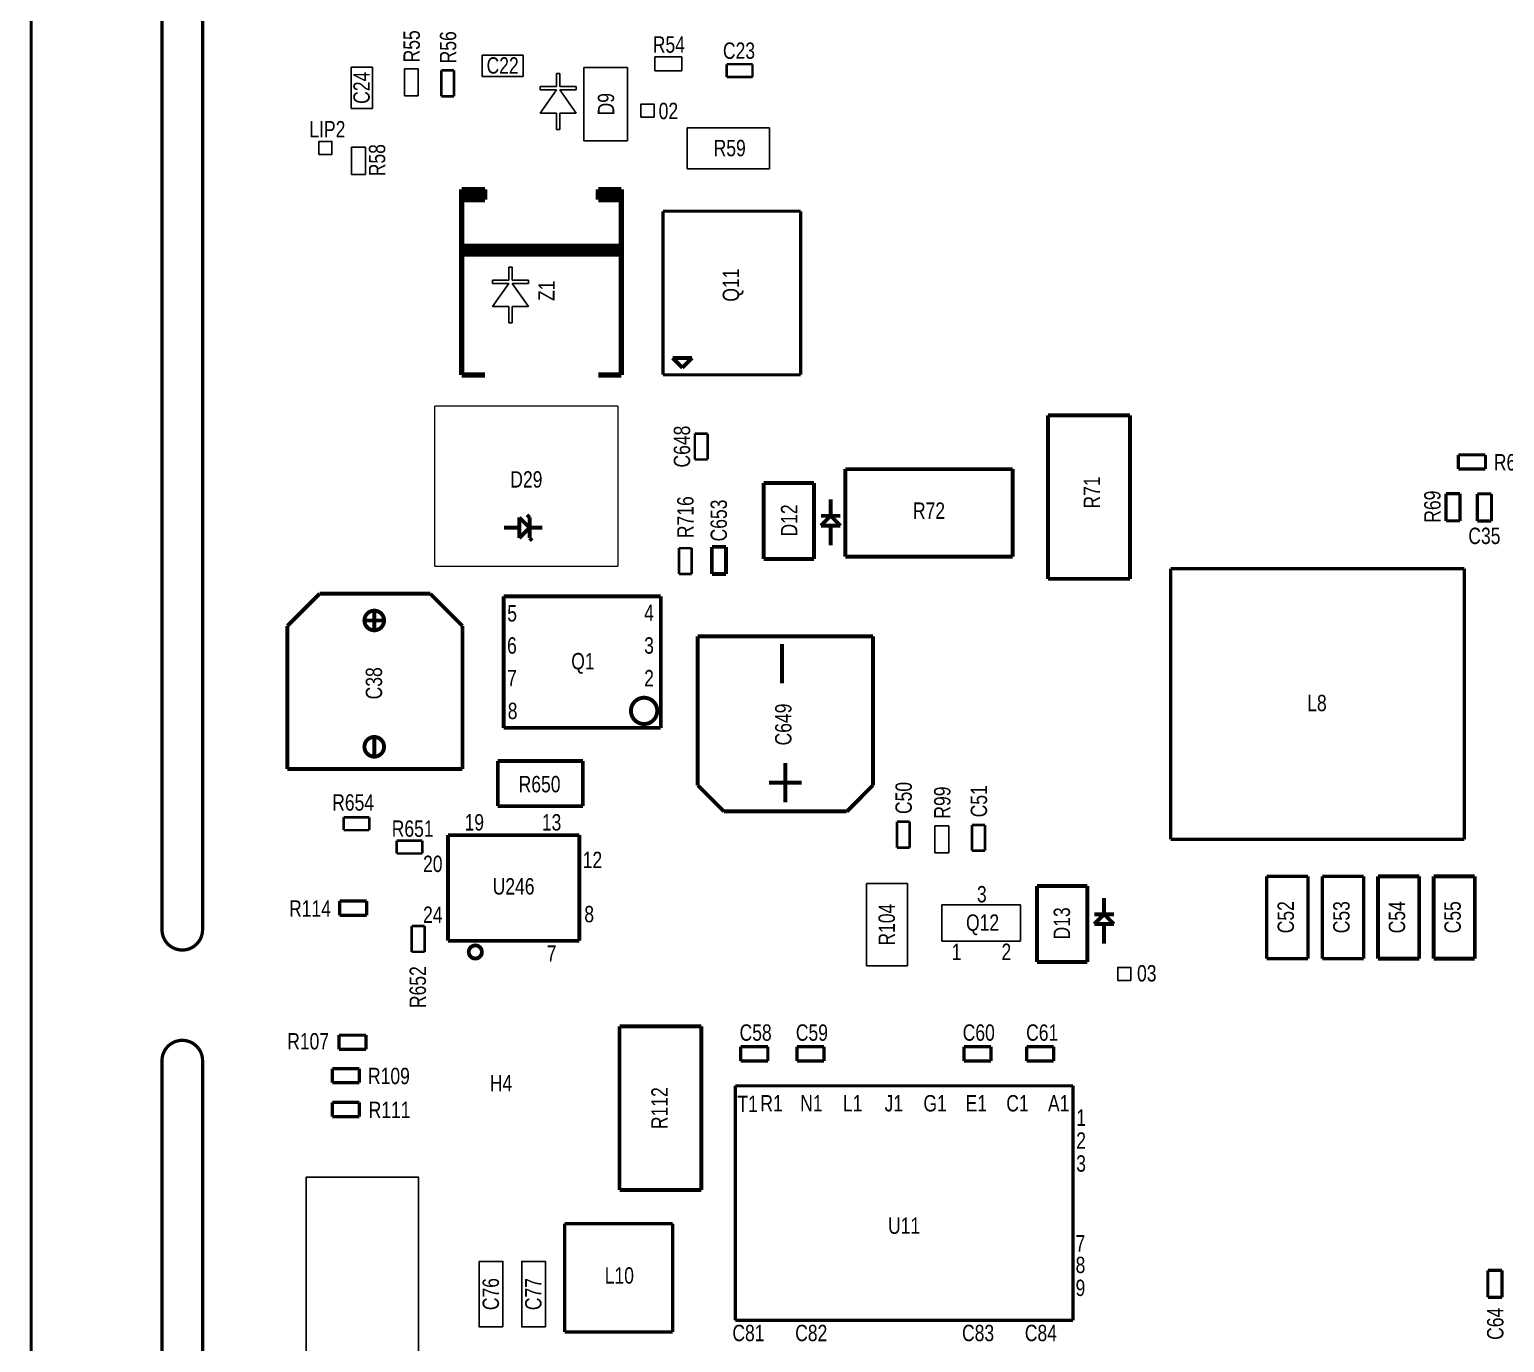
# Model space of a CAD drawing. Extents: x -186 to 234, y -83 to 214.
# Drawn here: x -61.2 to -4, y 63.1 to 114.1 of the extents above; entities that cross this region are included whole.
import ezdxf
from ezdxf.enums import TextEntityAlignment as Align

# ---------------------------------------------------------------- set-up
doc = ezdxf.new("R2010")
doc.units = 0
for name, color, linetype in [('BG_OUTLINE', 253, 'CONTINUOUS'), ('PG_ASSEMBLY_TOP', 111, 'CONTINUOUS'), ('RD_ASSEMBLY_TOP', 142, 'CONTINUOUS')]:
    doc.layers.add(name, color=color, linetype=linetype)

msp = doc.modelspace()

# ---------------------------------------------------------------- linework, layer by layer
at = {"layer": 'BG_OUTLINE', "const_width": 0.127}
for points in [[(-61.149205, 157.020311), (-61.149205, -9.271)], [(-56.069205, 115.657401), (-56.069205, 81.704688)], [(-54.494405, 115.657401), (-54.494405, 113.117401)], [(-54.494405, 113.117401), (-54.494405, 81.704688)], [(-56.069205, 79.164688), (-56.069205, 81.704688)], [(-54.494405, 79.164688), (-54.494405, 81.704688)], [(-56.069205, 74.084688), (-56.069205, 40.132)], [(-54.494405, 74.084688), (-54.494405, 71.544688)], [(-54.494405, 71.544688), (-54.494405, 40.132)]]:
    msp.add_lwpolyline(points, dxfattribs=at)
for points in [[(-54.494405, 79.164688, -1), (-56.069205, 79.164688)], [(-56.069205, 74.084688, -1), (-54.494405, 74.084688)]]:
    msp.add_lwpolyline(points, format="xyb", dxfattribs=at)
at = {"layer": 'PG_ASSEMBLY_TOP'}
for points in [[(-42.045915, 113.105895), (-43.646115, 113.105895)], [(-43.646115, 113.105895), (-43.646115, 112.281005)], [(-42.045915, 112.281005), (-42.045915, 113.105895)], [(-35.893197, 113.037899), (-36.943309, 113.037899)], [(-36.943309, 113.037899), (-36.943309, 112.497895)], [(-35.893197, 112.497895), (-35.893197, 113.037899)], [(-47.896805, 112.638789), (-48.721696, 112.638789)], [(-48.721696, 112.638789), (-48.721696, 111.038589)], [(-47.896805, 111.038589), (-47.896805, 112.638789)], [(-46.119999, 112.575111), (-46.660003, 112.575111)], [(-46.660003, 112.575111), (-46.660003, 111.524999)], [(-46.119999, 111.524999), (-46.119999, 112.575111)], [(-43.646115, 112.281005), (-42.045915, 112.281005)], [(-40.755316, 112.39119), (-40.628316, 112.39119)], [(-40.755316, 111.88319), (-40.755316, 112.39119)], [(-40.628316, 112.39119), (-40.628316, 111.88319)], [(-39.69512, 112.626089), (-37.995327, 112.626089)], [(-39.69512, 109.776285), (-39.69512, 112.626089)], [(-37.995327, 112.626089), (-37.995327, 109.776285)], [(-36.943309, 112.497895), (-35.893197, 112.497895)], [(-41.390316, 111.75619), (-41.390316, 111.88319)], [(-41.390316, 111.88319), (-40.755316, 111.88319)], [(-41.390316, 110.856293), (-40.755316, 111.75619)], [(-40.755316, 111.75619), (-41.390316, 111.75619)], [(-40.628316, 111.88319), (-39.993316, 111.88319)], [(-39.993316, 111.75619), (-40.628316, 111.75619)], [(-40.628316, 111.75619), (-39.993316, 110.856293)], [(-39.993316, 111.88319), (-39.993316, 111.75619)], [(-46.660003, 111.524999), (-46.119999, 111.524999)], [(-48.721696, 111.038589), (-47.896805, 111.038589)], [(-40.755316, 110.856293), (-41.390316, 110.856293)], [(-40.755316, 110.221293), (-40.755316, 110.856293)], [(-39.993316, 110.856293), (-40.628316, 110.856293)], [(-40.628316, 110.856293), (-40.628316, 110.221293)], [(-40.628316, 110.221293), (-40.755316, 110.221293)], [(-32.481012, 110.287308), (-35.680904, 110.287308)], [(-35.680904, 110.287308), (-35.680904, 108.687108)], [(-32.481012, 108.687108), (-32.481012, 110.287308)], [(-48.714101, 109.529093), (-48.714101, 108.479107)], [(-48.174097, 109.529093), (-48.714101, 109.529093)], [(-48.174097, 108.479107), (-48.174097, 109.529093)], [(-37.995327, 109.776285), (-39.69512, 109.776285)], [(-48.714101, 108.479107), (-48.174097, 108.479107)], [(-35.680904, 108.687108), (-32.481012, 108.687108)], [(-42.478706, 104.882188), (-42.605706, 104.882188)], [(-42.605706, 104.882188), (-42.605706, 104.374188)], [(-42.478706, 104.374188), (-42.478706, 104.882188)], [(-42.605706, 104.374188), (-43.240706, 104.374188)], [(-43.240706, 104.374188), (-43.240706, 104.247188)], [(-43.240706, 104.247188), (-42.605706, 104.247188)], [(-42.605706, 104.247188), (-43.240706, 103.34719)], [(-41.843706, 104.374188), (-42.478706, 104.374188)], [(-41.843706, 103.34719), (-42.478706, 104.247188)], [(-42.478706, 104.247188), (-41.843706, 104.247188)], [(-41.843706, 104.247188), (-41.843706, 104.374188)], [(-43.240706, 103.34719), (-42.605706, 103.34719)], [(-42.605706, 103.34719), (-42.605706, 102.71219)], [(-42.478706, 102.71219), (-42.478706, 103.34719)], [(-42.478706, 103.34719), (-41.843706, 103.34719)], [(-42.605706, 102.71219), (-42.478706, 102.71219)], [(-25.522403, 83.201993), (-26.062407, 83.201993)], [(-26.062407, 83.201993), (-26.062407, 82.152007)], [(-25.522403, 82.152007), (-25.522403, 83.201993)], [(-26.062407, 82.152007), (-25.522403, 82.152007)], [(-27.122399, 80.9625), (-28.722599, 80.9625)], [(-28.722599, 80.9625), (-28.722599, 77.762608)], [(-27.122399, 77.762608), (-27.122399, 80.9625)], [(-22.744405, 80.137), (-25.792405, 80.137)], [(-25.792405, 80.137), (-25.792405, 78.7146)], [(-22.744405, 78.7146), (-22.744405, 80.137)], [(-25.792405, 78.7146), (-22.744405, 78.7146)], [(-28.722599, 77.762608), (-27.122399, 77.762608)]]:
    msp.add_lwpolyline(points, dxfattribs=at)
for points, const_width in [([(-33.145374, 112.755045), (-34.145068, 112.755045)], 0.1016), ([(-34.145068, 112.755045), (-34.145068, 112.255148)], 0.1016), ([(-33.145374, 112.255148), (-33.145374, 112.755045)], 0.1016), ([(-45.227494, 112.512297), (-45.227494, 111.512604)], 0.102108), ([(-44.727597, 112.512297), (-45.227494, 112.512297)], 0.102108), ([(-44.727597, 111.512604), (-44.727597, 112.512297)], 0.102108), ([(-34.145068, 112.255148), (-33.145374, 112.255148)], 0.1016), ([(-45.227494, 111.512604), (-44.727597, 111.512604)], 0.102108), ([(-44.434404, 100.692407), (-44.434404, 107.892393)], 0.202997), ([(-44.434404, 107.892393), (-43.534406, 107.892393)], 0.202997), ([(-44.434404, 107.792393), (-43.534406, 107.792393)], 0.202997), ([(-44.434404, 107.692393), (-43.534406, 107.692393)], 0.202997), ([(-44.434404, 107.592393), (-43.534406, 107.592393)], 0.202997), ([(-43.534406, 107.492394), (-43.534406, 107.892393)], 0.202997), ([(-39.134415, 107.492394), (-39.134415, 107.892393)], 0.202997), ([(-39.134415, 107.892393), (-38.234417, 107.892393)], 0.202997), ([(-39.134415, 107.792393), (-38.234417, 107.792393)], 0.202997), ([(-39.134415, 107.692393), (-38.234417, 107.692393)], 0.202997), ([(-38.234417, 107.892393), (-38.234417, 100.692407)], 0.202997), ([(-44.434404, 107.492394), (-43.534406, 107.492394)], 0.202997), ([(-39.134415, 107.492394), (-38.234417, 107.492394)], 0.202997), ([(-36.621314, 100.699926), (-36.621314, 107.049926)], 0.127), ([(-36.621314, 107.049926), (-31.271515, 107.049926)], 0.127), ([(-31.271515, 107.049926), (-31.271515, 100.699926)], 0.127), ([(-44.434404, 105.692397), (-38.234417, 105.692397)], 0.2032), ([(-38.234417, 105.492398), (-44.434404, 105.492398)], 0.2032), ([(-38.234417, 105.392398), (-44.434404, 105.392398)], 0.2032), ([(-35.616007, 101.357074), (-36.251007, 101.357074)], 0.1524), ([(-36.251007, 101.357074), (-35.870007, 100.976074)], 0.1524), ([(-35.870007, 100.976074), (-35.489007, 101.357074)], 0.1524), ([(-35.489007, 101.357074), (-35.616007, 101.357074)], 0.1524), ([(-43.534406, 100.692407), (-44.434404, 100.692407)], 0.202997), ([(-38.234417, 100.692407), (-39.134415, 100.692407)], 0.202997), ([(-31.271515, 100.699926), (-36.621314, 100.699926)], 0.127), ([(-45.478852, 99.484917), (-38.368834, 99.484917)], 0.050013), ([(-45.478852, 93.264914), (-45.478852, 99.484917)], 0.050013), ([(-38.368834, 99.484917), (-38.368834, 93.264914)], 0.050013), ([(-21.673998, 99.130917), (-21.673998, 92.780917)], 0.150089), ([(-18.494019, 99.130917), (-21.673998, 99.130917)], 0.150089), ([(-18.494019, 92.780917), (-18.494019, 99.130917)], 0.150089), ([(-34.885122, 98.414002), (-35.384943, 98.414002)], 0.1016), ([(-35.384943, 98.414002), (-35.384943, 97.414207)], 0.1016), ([(-34.885122, 97.414207), (-34.885122, 98.414002)], 0.1016), ([(-35.384943, 97.414207), (-34.885122, 97.414207)], 0.1016), ([(-4.690593, 97.594395), (-5.740603, 97.594395)], 0.127), ([(-5.740603, 97.594395), (-5.740603, 97.044307)], 0.127), ([(-4.690593, 97.044307), (-4.690593, 97.594395)], 0.127), ([(-29.543299, 97.039303), (-29.543299, 93.63931)], 0.1524), ([(-23.04349, 97.039303), (-29.543299, 97.039303)], 0.1524), ([(-23.04349, 93.63931), (-23.04349, 97.039303)], 0.1524), ([(-5.740603, 97.044307), (-4.690593, 97.044307)], 0.127), ([(-30.760899, 96.497902), (-32.711085, 96.497902)], 0.1524), ([(-32.711085, 96.497902), (-32.711085, 93.547921)], 0.1524), ([(-30.760899, 93.547921), (-30.760899, 96.497902)], 0.1524), ([(-30.110405, 95.861124), (-30.110405, 95.226124)], 0.1524), ([(-5.677103, 96.082409), (-6.227293, 96.082409)], 0.127), ([(-6.227293, 96.082409), (-6.227293, 95.032297)], 0.127), ([(-5.677103, 95.032297), (-5.677103, 96.082409)], 0.127), ([(-4.457903, 96.079793), (-5.008093, 96.079793)], 0.127), ([(-5.008093, 96.079793), (-5.008093, 95.029807)], 0.127), ([(-4.457903, 95.029807), (-4.457903, 96.079793)], 0.127), ([(-41.798443, 94.764123), (-42.198442, 95.164123)], 0.151994), ([(-42.198442, 95.164123), (-42.198442, 94.364124)], 0.151994), ([(-41.798443, 95.164123), (-41.898443, 95.264122)], 0.151994), ([(-41.798443, 94.764123), (-41.798443, 95.164123)], 0.151994), ([(-30.110405, 95.226124), (-30.491405, 95.226124)], 0.1524), ([(-30.491405, 94.845124), (-30.110405, 95.226124)], 0.1524), ([(-30.110405, 95.226124), (-29.729405, 94.845124)], 0.1524), ([(-30.110405, 95.226124), (-29.729405, 95.226124)], 0.1524), ([(-6.227293, 95.032297), (-5.677103, 95.032297)], 0.127), ([(-5.008093, 95.029807), (-4.457903, 95.029807)], 0.127), ([(-42.198442, 94.764123), (-42.798441, 94.764123)], 0.151994), ([(-42.198442, 94.364124), (-41.798443, 94.764123)], 0.151994), ([(-41.298444, 94.764123), (-41.798443, 94.764123)], 0.151994), ([(-41.798443, 94.764123), (-41.798443, 94.364124)], 0.151994), ([(-30.110405, 94.845124), (-30.491405, 94.845124)], 0.1524), ([(-29.729405, 94.845124), (-30.110405, 94.845124)], 0.1524), ([(-30.110405, 94.083124), (-30.110405, 94.845124)], 0.1524), ([(-41.798443, 94.364124), (-41.698443, 94.264124)], 0.151994), ([(-36.00163, 93.973015), (-36.00163, 92.97322)], 0.102108), ([(-35.501809, 93.973015), (-36.00163, 93.973015)], 0.102108), ([(-35.501809, 92.97322), (-35.501809, 93.973015)], 0.102108), ([(-34.723197, 94.02318), (-34.723197, 92.973195)], 0.1524), ([(-34.172982, 94.02318), (-34.723197, 94.02318)], 0.1524), ([(-34.172982, 92.973195), (-34.172982, 94.02318)], 0.1524), ([(-32.711085, 93.547921), (-30.760899, 93.547921)], 0.1524), ([(-29.543299, 93.63931), (-23.04349, 93.63931)], 0.1524), ([(-38.368834, 93.264914), (-45.478852, 93.264914)], 0.050013), ([(-36.00163, 92.97322), (-35.501809, 92.97322)], 0.102108), ([(-34.723197, 92.973195), (-34.172982, 92.973195)], 0.1524), ([(-21.673998, 92.780917), (-18.494019, 92.780917)], 0.150089), ([(-5.507203, 93.175607), (-16.907205, 93.175607)], 0.127), ([(-16.907205, 93.175607), (-16.907205, 82.675705)], 0.127), ([(-5.507203, 82.675705), (-5.507203, 93.175607)], 0.127), ([(-49.954358, 92.20421), (-51.204139, 90.9542)], 0.1524), ([(-45.654036, 92.20421), (-49.954358, 92.20421)], 0.1524), ([(-44.404255, 90.9542), (-45.654036, 92.20421)], 0.1524), ([(-47.829546, 91.54729), (-47.829546, 90.78529)], 0.1524), ([(-36.704067, 92.098698), (-42.804055, 92.098698)], 0.1524), ([(-42.804055, 92.098698), (-42.804055, 86.998708)], 0.1524), ([(-36.704067, 86.998708), (-36.704067, 92.098698)], 0.1524), ([(-48.210546, 91.16629), (-47.448546, 91.16629)], 0.1524), ([(-51.204139, 90.9542), (-51.204139, 85.403995)], 0.1524), ([(-44.404255, 85.403995), (-44.404255, 90.9542)], 0.1524), ([(-28.469615, 90.55481), (-35.269602, 90.55481)], 0.1524), ([(-35.269602, 90.55481), (-35.269602, 84.770824)], 0.1524), ([(-28.469615, 84.770824), (-28.469615, 90.55481)], 0.1524), ([(-31.996609, 88.729617), (-31.996609, 90.253617)], 0.1524), ([(-42.804055, 86.998708), (-36.704067, 86.998708)], 0.1524), ([(-47.829546, 86.64509), (-47.829546, 85.88309)], 0.1524), ([(-51.204139, 85.403995), (-44.404255, 85.403995)], 0.1524), ([(-39.731518, 85.710268), (-43.033518, 85.710268)], 0.149911), ([(-43.033518, 85.710268), (-43.033518, 83.962646)], 0.149911), ([(-39.731518, 83.962646), (-39.731518, 85.710268)], 0.149911), ([(-31.869609, 84.106817), (-31.869609, 85.630817)], 0.1524), ([(-35.269602, 84.770824), (-34.253602, 83.754824)], 0.1524), ([(-32.504609, 84.868817), (-31.234609, 84.868817)], 0.1524), ([(-29.485615, 83.754824), (-28.469615, 84.770824)], 0.1524), ([(-43.033518, 83.962646), (-39.731518, 83.962646)], 0.149911), ([(-34.253602, 83.754824), (-29.485615, 83.754824)], 0.1524), ([(-48.01682, 83.528687), (-49.016615, 83.528687)], 0.102108), ([(-49.016615, 83.528687), (-49.016615, 83.028866)], 0.102108), ([(-49.016615, 83.028866), (-48.01682, 83.028866)], 0.102108), ([(-48.01682, 83.028866), (-48.01682, 83.528687)], 0.102108), ([(-27.041094, 83.354697), (-27.540915, 83.354697)], 0.1016), ([(-27.540915, 83.354697), (-27.540915, 82.354903)], 0.1016), ([(-27.041094, 82.354903), (-27.041094, 83.354697)], 0.1016), ([(-24.120094, 83.227697), (-24.619915, 83.227697)], 0.1016), ([(-24.619915, 83.227697), (-24.619915, 82.227903)], 0.1016), ([(-24.120094, 82.227903), (-24.120094, 83.227697)], 0.1016), ([(-45.964424, 82.623279), (-46.964219, 82.623279)], 0.102108), ([(-46.964219, 82.623279), (-46.964219, 82.123458)], 0.102108), ([(-45.964424, 82.123458), (-45.964424, 82.623279)], 0.102108), ([(-39.86977, 82.835115), (-44.96976, 82.835115)], 0.1524), ([(-44.96976, 82.835115), (-44.96976, 78.735123)], 0.1524), ([(-39.86977, 78.735123), (-39.86977, 82.835115)], 0.1524), ([(-16.907205, 82.675705), (-5.507203, 82.675705)], 0.127), ([(-46.964219, 82.123458), (-45.964424, 82.123458)], 0.102108), ([(-27.540915, 82.354903), (-27.041094, 82.354903)], 0.1016), ([(-24.619915, 82.227903), (-24.120094, 82.227903)], 0.1016), ([(-8.864397, 81.238573), (-8.864397, 78.038173)], 0.149911), ([(-7.264197, 81.238573), (-8.864397, 81.238573)], 0.149911), ([(-7.264197, 78.038173), (-7.264197, 81.238573)], 0.149911), ([(-6.705092, 81.238573), (-6.705092, 78.038173)], 0.149911), ([(-5.104892, 81.238573), (-6.705092, 81.238573)], 0.149911), ([(-5.104892, 78.038173), (-5.104892, 81.238573)], 0.149911), ([(-20.148804, 80.860595), (-22.099016, 80.860595)], 0.1524), ([(-22.099016, 80.860595), (-22.099016, 77.91069)], 0.1524), ([(-20.148804, 77.91069), (-20.148804, 80.860595)], 0.1524), ([(-13.180593, 81.240376), (-13.180593, 78.039976)], 0.127), ([(-11.580393, 81.240376), (-13.180593, 81.240376)], 0.127), ([(-11.580393, 78.039976), (-11.580393, 81.240376)], 0.127), ([(-11.021593, 81.240376), (-11.021593, 78.039976)], 0.127), ([(-9.421393, 81.240376), (-11.021593, 81.240376)], 0.127), ([(-9.421393, 78.039976), (-9.421393, 81.240376)], 0.127), ([(-48.12091, 80.274897), (-49.170996, 80.274897)], 0.127), ([(-49.170996, 80.274897), (-49.170996, 79.724707)], 0.127), ([(-48.12091, 79.724707), (-48.12091, 80.274897)], 0.127), ([(-19.49831, 80.401693), (-19.49831, 79.766693)], 0.1524), ([(-49.170996, 79.724707), (-48.12091, 79.724707)], 0.127), ([(-19.87931, 79.385693), (-19.49831, 79.766693)], 0.1524), ([(-19.49831, 79.766693), (-19.87931, 79.766693)], 0.1524), ([(-19.49831, 79.766693), (-19.11731, 79.385693)], 0.1524), ([(-19.49831, 79.766693), (-19.11731, 79.766693)], 0.1524), ([(-45.874788, 79.306217), (-46.374609, 79.306217)], 0.102108), ([(-46.374609, 79.306217), (-46.374609, 78.306422)], 0.102108), ([(-45.874788, 78.306422), (-45.874788, 79.306217)], 0.102108), ([(-19.49831, 79.385693), (-19.87931, 79.385693)], 0.1524), ([(-19.11731, 79.385693), (-19.49831, 79.385693)], 0.1524), ([(-19.49831, 78.623693), (-19.49831, 79.385693)], 0.1524), ([(-44.96976, 78.735123), (-39.86977, 78.735123)], 0.1524), ([(-46.374609, 78.306422), (-45.874788, 78.306422)], 0.102108), ([(-22.099016, 77.91069), (-20.148804, 77.91069)], 0.1524), ([(-13.180593, 78.039976), (-11.580393, 78.039976)], 0.127), ([(-11.021593, 78.039976), (-9.421393, 78.039976)], 0.127), ([(-8.864397, 78.038173), (-7.264197, 78.038173)], 0.149911), ([(-6.705092, 78.038173), (-5.104892, 78.038173)], 0.149911), ([(-48.144405, 75.073612), (-49.194415, 75.073612)], 0.127), ([(-49.194415, 75.073612), (-49.194415, 74.523397)], 0.127), ([(-48.144405, 74.523397), (-48.144405, 75.073612)], 0.127), ([(-35.127895, 75.414911), (-38.308001, 75.414911)], 0.150089), ([(-38.308001, 75.414911), (-38.308001, 69.064911)], 0.150089), ([(-35.127895, 69.064911), (-35.127895, 75.414911)], 0.150089), ([(-49.194415, 74.523397), (-48.144405, 74.523397)], 0.127), ([(-32.549592, 74.623397), (-33.599603, 74.623397)], 0.127), ([(-33.599603, 74.623397), (-33.599603, 74.073309)], 0.127), ([(-32.549592, 74.073309), (-32.549592, 74.623397)], 0.127), ([(-30.365192, 74.623397), (-31.415203, 74.623397)], 0.127), ([(-31.415203, 74.623397), (-31.415203, 74.073309)], 0.127), ([(-30.365192, 74.073309), (-30.365192, 74.623397)], 0.127), ([(-23.888192, 74.623397), (-24.938203, 74.623397)], 0.127), ([(-24.938203, 74.623397), (-24.938203, 74.073309)], 0.127), ([(-23.888192, 74.073309), (-23.888192, 74.623397)], 0.127), ([(-21.449792, 74.623397), (-22.499803, 74.623397)], 0.127), ([(-22.499803, 74.623397), (-22.499803, 74.073309)], 0.127), ([(-21.449792, 74.073309), (-21.449792, 74.623397)], 0.127), ([(-33.599603, 74.073309), (-32.549592, 74.073309)], 0.127), ([(-31.415203, 74.073309), (-30.365192, 74.073309)], 0.127), ([(-24.938203, 74.073309), (-23.888192, 74.073309)], 0.127), ([(-22.499803, 74.073309), (-21.449792, 74.073309)], 0.127), ([(-48.410495, 73.777399), (-49.460506, 73.777399)], 0.127), ([(-49.460506, 73.777399), (-49.460506, 73.227311)], 0.127), ([(-48.410495, 73.227311), (-48.410495, 73.777399)], 0.127), ([(-49.460506, 73.227311), (-48.410495, 73.227311)], 0.127), ([(-33.807908, 73.106991), (-33.807908, 64.007213)], 0.127), ([(-20.708112, 73.106991), (-33.807908, 73.106991)], 0.127), ([(-20.708112, 64.007213), (-20.708112, 73.106991)], 0.127), ([(-48.410495, 72.463), (-49.460506, 72.463)], 0.127), ([(-49.460506, 72.463), (-49.460506, 71.91281)], 0.127), ([(-48.410495, 71.91281), (-48.410495, 72.463)], 0.127), ([(-49.460506, 71.91281), (-48.410495, 71.91281)], 0.127), ([(-38.308001, 69.064911), (-35.127895, 69.064911)], 0.150089), ([(-36.239907, 67.759097), (-40.440102, 67.759097)], 0.127), ([(-40.440102, 67.759097), (-40.440102, 63.558903)], 0.127), ([(-36.239907, 63.558903), (-36.239907, 67.759097)], 0.127), ([(-4.598594, 65.94729), (-4.598594, 64.897305)], 0.127), ([(-4.048709, 65.94729), (-4.598594, 65.94729)], 0.127), ([(-4.048709, 64.897305), (-4.048709, 65.94729)], 0.127), ([(-4.598594, 64.897305), (-4.048709, 64.897305)], 0.127), ([(-40.440102, 63.558903), (-36.239907, 63.558903)], 0.127), ([(-33.807908, 64.007213), (-20.708112, 64.007213)], 0.127)]:
    msp.add_lwpolyline(points, dxfattribs=dict(at, const_width=const_width))
for points in [[(-37.476913, 110.699601), (-37.476913, 111.207601), (-36.968913, 111.207601), (-36.968913, 110.699601)], [(-49.978996, 109.252309), (-49.978996, 109.760309), (-49.470996, 109.760309), (-49.470996, 109.252309)], [(-18.966866, 77.195375), (-18.966866, 77.703375), (-18.458866, 77.703375), (-18.458866, 77.195375)], [(-46.106613, 52.487805), (-50.475413, 52.487805), (-50.475413, 69.556605), (-46.106613, 69.556605)], [(-42.833011, 63.754), (-43.752999, 63.754), (-43.752999, 66.294), (-42.833011, 66.294)], [(-41.182011, 63.754), (-42.101999, 63.754), (-42.101999, 66.294), (-41.182011, 66.294)]]:
    msp.add_lwpolyline(points, close=True, dxfattribs=at)
at = {"layer": 'PG_ASSEMBLY_TOP', "const_width": 0.1524}
for points in [[(-47.448622, 91.166315, 1), (-48.210572, 91.166315, 1), (-47.448622, 91.166315)], [(-36.843665, 87.658143, 1), (-37.863678, 87.658143, 1), (-36.843665, 87.658143)], [(-47.448622, 86.264115, 1), (-48.210572, 86.264115, 1), (-47.448622, 86.264115)], [(-43.651246, 78.30119, 1), (-44.159246, 78.30119, 1), (-43.651246, 78.30119)]]:
    msp.add_lwpolyline(points, format="xyb", dxfattribs=at)

# ---------------------------------------------------------------- texts
at = {"layer": 'PG_ASSEMBLY_TOP', "width": 0.8}
for s, p in [('5', (-42.477411, 91.126742)), ('4', (-37.161876, 91.148916)), ('6', (-42.484269, 89.878916)), ('3', (-37.161876, 89.878916)), ('7', (-42.484269, 88.608916)), ('2', (-37.161876, 88.608916)), ('8', (-42.458869, 87.338916)), ('19', (-43.94515, 83.015328)), ('13', (-40.945156, 83.015328)), ('20', (-45.556348, 81.40413)), ('12', (-39.359357, 81.55653)), ('3', (-24.243005, 80.2259)), ('24', (-45.556348, 79.429534)), ('8', (-39.486357, 79.454934)), ('7', (-40.945156, 77.919936)), ('1', (-25.220905, 77.9907)), ('2', (-23.290505, 77.9907)), ('T1', (-33.334198, 72.087181)), ('R1', (-32.407098, 72.112581)), ('N1', (-30.857901, 72.112581)), ('L1', (-29.258006, 72.112581)), ('J1', (-27.658009, 72.112581)), ('G1', (-26.058114, 72.112581)), ('E1', (-24.457914, 72.112581)), ('C1', (-22.858019, 72.112581)), ('A1', (-21.258022, 72.112581))]:
    msp.add_text(s, height=0.635, dxfattribs=at).set_placement(p, align=Align.CENTER)
for s, p in [('1', (-20.57781, 71.554289)), ('2', (-20.57781, 70.665289)), ('3', (-20.57781, 69.776289)), ('7', (-20.60321, 66.677489)), ('8', (-20.60321, 65.839289)), ('9', (-20.60321, 64.950289))]:
    msp.add_text(s, height=0.635, dxfattribs=at).set_placement(p)
at = {"layer": 'RD_ASSEMBLY_TOP', "width": 0.8}
for s, p in [('R55', (-46.059801, 113.447043)), ('R56', (-44.647358, 113.409501)), ('C24', (-48.0044, 111.83874)), ('D9', (-38.515011, 111.2012)), ('R58', (-47.402699, 109.0295)), ('Q11', (-33.667014, 104.179726)), ('Z1', (-40.826411, 103.9622)), ('C648', (-35.566833, 97.914104)), ('R71', (-19.652209, 96.133717)), ('R716', (-35.433127, 95.1738)), ('D12', (-31.405805, 95.048324)), ('R69', (-6.434811, 95.582689)), ('C38', (-47.524797, 88.72789)), ('C50', (-26.960805, 84.2772)), ('R99', (-25.462205, 84.0994)), ('C51', (-24.039805, 84.1502)), ('C52', (-12.126392, 79.650234)), ('C53', (-9.967392, 79.650234)), ('C54', (-7.810246, 79.648558)), ('C55', (-5.651043, 79.648558)), ('R104', (-27.617699, 79.362605)), ('D13', (-20.81911, 79.411093)), ('R652', (-45.821752, 76.9366)), ('R112', (-36.438611, 72.239861)), ('C76', (-42.988205, 65.024)), ('C77', (-41.337205, 65.024)), ('C64', (-3.993413, 63.872897))]:
    msp.add_text(s, height=0.635, rotation=90, dxfattribs=at).set_placement(p, align=Align.CENTER)
for s, p in [('R54', (-36.392841, 113.199697)), ('C23', (-33.67057, 112.962284)), ('C22', (-42.845965, 112.388599)), ('02', (-36.410113, 110.623401)), ('LIP2', (-49.648796, 109.912709)), ('R59', (-34.030107, 109.182408)), ('R68', (-3.742411, 96.989113)), ('D29', (-41.923792, 96.324115)), ('R72', (-26.293394, 95.110706)), ('C35', (-4.733011, 94.1324)), ('Q1', (-39.728673, 89.269316)), ('L8', (-11.232617, 87.646256)), ('R650', (-41.410611, 84.497316)), ('R654', (-48.649611, 83.786142)), ('R651', (-46.338211, 82.770142)), ('U246', (-42.419753, 80.531106)), ('R114', (-50.322201, 79.669589)), ('Q12', (-24.213566, 79.123794)), ('03', (-17.839411, 77.156742)), ('R107', (-50.396597, 74.519104)), ('C58', (-33.02381, 74.856289)), ('C59', (-30.83941, 74.856289)), ('C60', (-24.36241, 74.856289)), ('C61', (-21.89861, 74.856289)), ('R109', (-47.259113, 73.172091)), ('H4', (-42.906899, 72.895511)), ('R111', (-47.233713, 71.857692)), ('U11', (-27.25801, 67.36334)), ('L10', (-38.314605, 65.430451)), ('C81', (-33.30321, 63.197689)), ('C82', (-30.86481, 63.197689)), ('C83', (-24.38781, 63.197689)), ('C84', (-21.94941, 63.197689))]:
    msp.add_text(s, height=0.635, dxfattribs=at).set_placement(p, align=Align.CENTER)
for s, p in [('C653', (-34.137727, 94.234)), ('C649', (-31.6325, 86.316617))]:
    msp.add_text(s, height=0.635, rotation=90, dxfattribs=at).set_placement(p)

doc.saveas('drawing.dxf')
